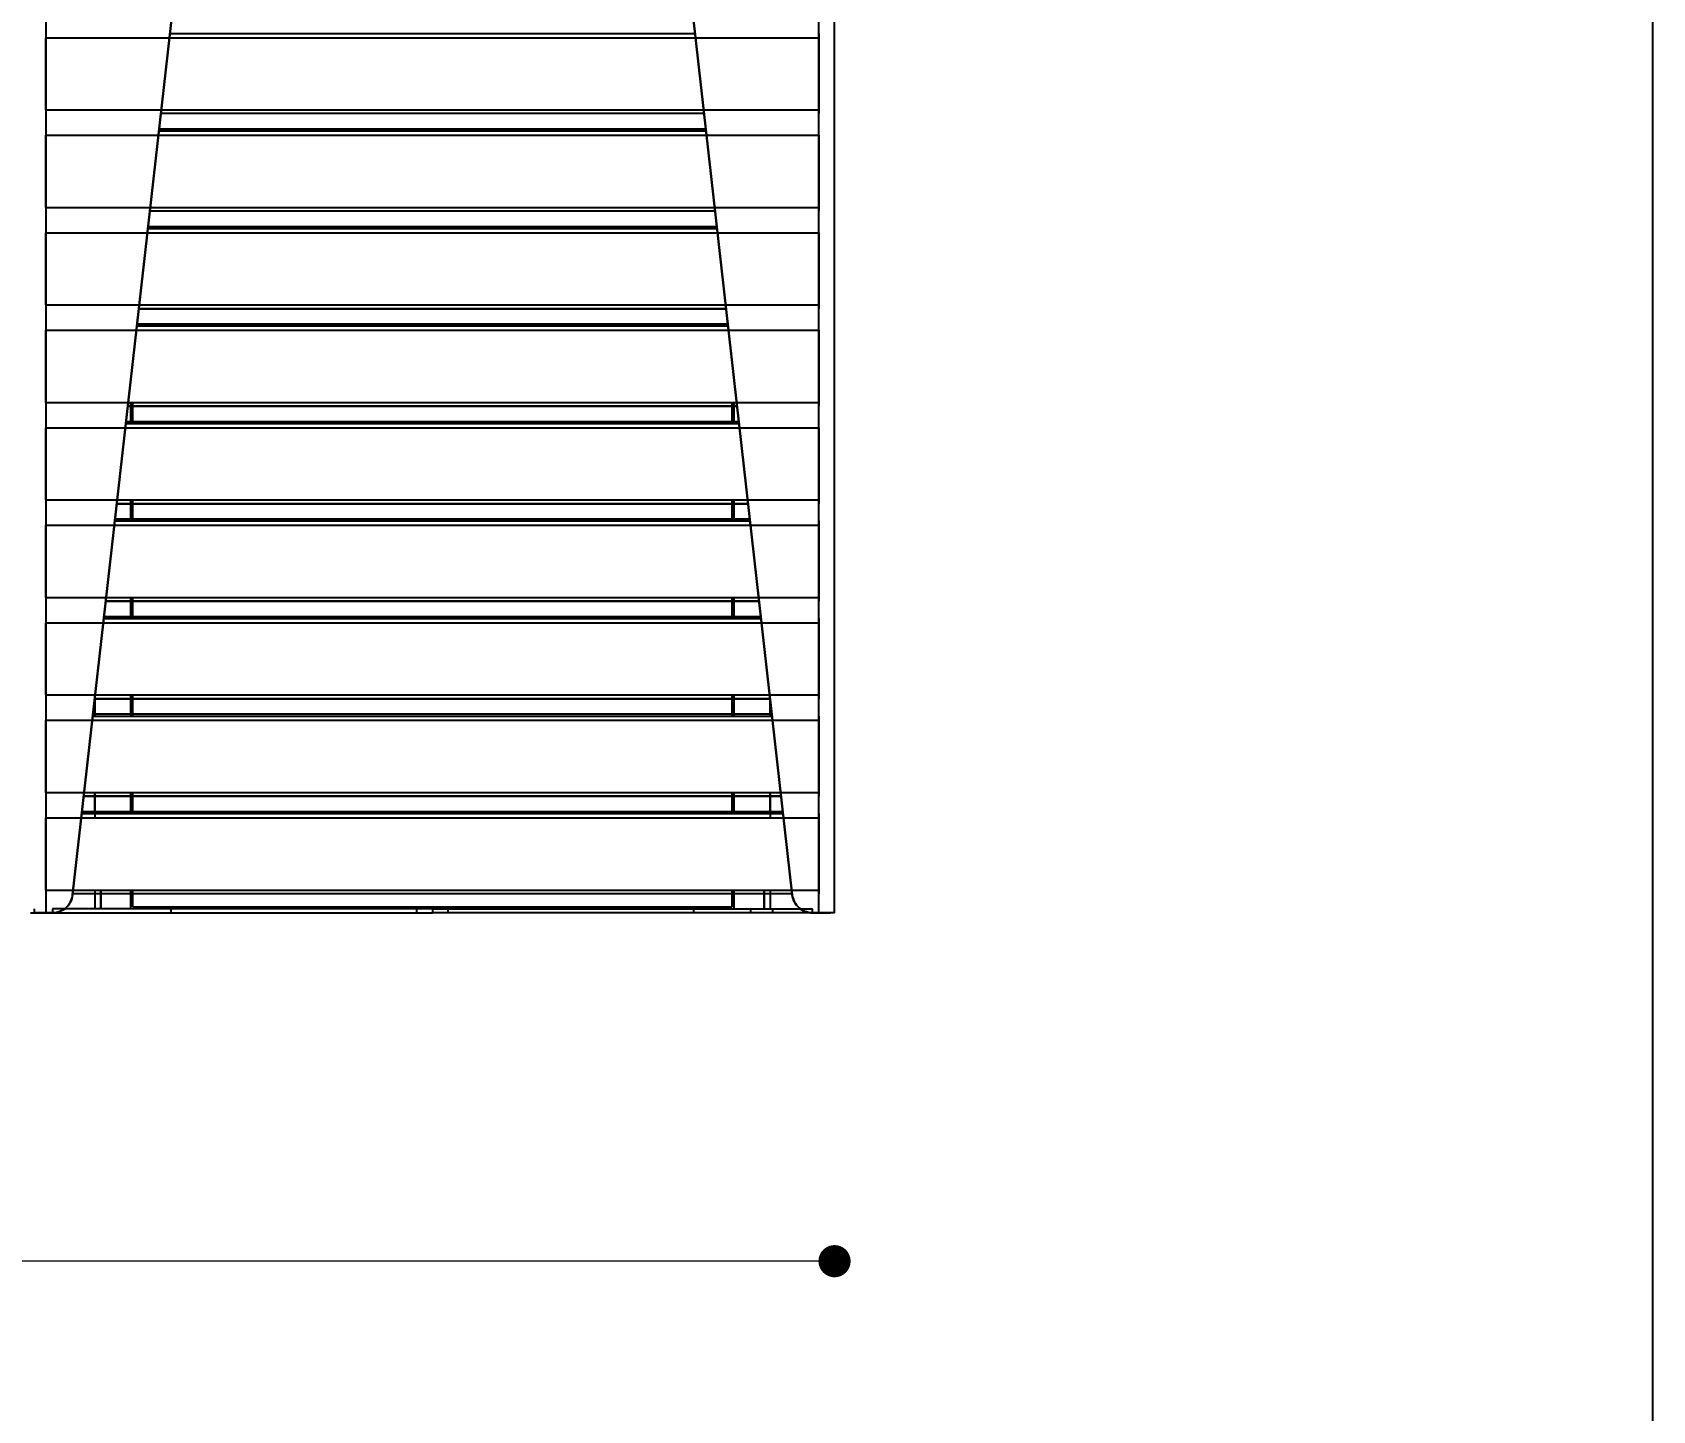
# Model space of a CAD drawing. Header units: millimetres. Extents: x 10366 to 23682, y 24552 to 29690.
# Drawn here: x 22876 to 23682, y 27044 to 27730 of the extents above; entities that cross this region are included whole.
import ezdxf

# ---------------------------------------------------------------- set-up
doc = ezdxf.new("R2010")
doc.units = ezdxf.units.MM
doc.header["$LTSCALE"] = 3
doc.layers.add('DomyÅ›lny', color=7, linetype='Continuous')
doc.styles.get("Standard").update_dxf_attribs({"font": 'arial.ttf'})
doc.dimstyles.new('MATEUSZ', dxfattribs={"dimtxt": 35, "dimasz": 16, "dimexe": 0.18, "dimexo": 0.0625, "dimgap": 0.09, "dimtad": 0, "dimdec": 0, "dimdsep": 46, "dimtxsty": 'Standard', "dimblk": 'DOT', "dimcen": 0.09, "dimse1": 1, "dimse2": 1, "dimadec": 0, "dimazin": 0, "dimtfac": 1, "dimtdec": 0, "dimtofl": 0, "dimtmove": 0, "dimatfit": 3, "dimfxl": 1, "dimtolj": 1, "dimtzin": 0, "dimlwd": 9, "dimlwe": 9, "dimarcsym": 0})

# ---------------------------------------------------------------- blocks, each defined once
blk = doc.blocks.new('_Dot')
at = {"color": 0, "linetype": 'ByBlock', "lineweight": -2}
blk.add_line((-0.5, 0), (-1, 0), dxfattribs=at)
at = {"color": 0, "linetype": 'ByBlock', "const_width": 0.5}
blk.add_lwpolyline([(-0.25, 0, 1), (0.25, 0, 1)], format="xyb", close=True, dxfattribs=at)
blk = doc.blocks.new('*D54')
at = {"color": 0, "lineweight": 9, "transparency": 16777216}
for p, q in [((21291.1, 27118.7), (22222.51, 27118.7)), ((23259.1, 27118.7), (22327.69, 27118.7))]:
    blk.add_line(p, q, dxfattribs=at)
at = {"layer": 'Defpoints', "color": 0, "transparency": 16777216}
for p in [(21275.1, 27292.06), (23275.1, 27292.06), (23275.1, 27118.7)]:
    blk.add_point(p, dxfattribs=at)
at = {"color": 0, "lineweight": 9, "transparency": 16777216, "xscale": 16, "yscale": 16, "zscale": 16, "rotation": 180}
blk.add_blockref('_Dot', (21275.1, 27118.7), dxfattribs=at)
at = {"color": 0, "lineweight": 9, "transparency": 16777216, "xscale": 16, "yscale": 16, "zscale": 16}
blk.add_blockref('_Dot', (23275.1, 27118.7), dxfattribs=at)
at = {"color": 0, "transparency": 16777216, "insert": (22275.1, 27118.7), "char_height": 35, "attachment_point": 5}
blk.add_mtext('\\A1;2000', dxfattribs=at)

msp = doc.modelspace()

# ---------------------------------------------------------------- linework, layer by layer
msp.add_lwpolyline([(20053.22, 24557.57), (20053.22, 29689.73), (23682.02, 29689.73), (23682.02, 24557.57)], close=True)
at = {"layer": 'DomyÅ›lny'}
for p, q in [((23275.09, 27292.06), (23275.09, 28065.82)), ((22882.86, 27292.06), (22882.86, 28000.85)), ((23267.34, 27292.06), (23267.34, 28000.85)), ((23275.09, 27292.06), (23275.09, 28002.17)), ((22896.1, 27300.94), (22968.81, 27945.47)), ((22968.77, 27945.13), (22896.1, 27300.94)), ((23254.09, 27300.94), (23181.38, 27945.47)), ((23181.42, 27945.13), (23254.09, 27300.94)), ((22882.85, 27691.55), (22882.85, 27727.47)), ((22882.85, 27727.47), (23267.34, 27727.47)), ((22944.46, 27729.6), (23205.73, 27729.6)), ((23267.34, 27727.47), (23267.34, 27691.55)), ((22882.85, 27691.55), (23267.34, 27691.55)), ((23210.24, 27689.68), (22939.95, 27689.68)), ((22882.85, 27643.03), (22882.85, 27678.95)), ((22882.85, 27678.95), (23267.34, 27678.95)), ((22938.98, 27681.08), (23211.21, 27681.08)), ((22939.1, 27682.12), (23211.09, 27682.12)), ((22939.1, 27682.11), (23211.09, 27682.11)), ((23267.34, 27678.95), (23267.34, 27643.03)), ((22882.85, 27643.03), (23267.34, 27643.03)), ((23215.71, 27641.16), (22934.48, 27641.16)), ((22882.85, 27594.51), (22882.85, 27630.43)), ((22882.85, 27630.43), (23267.34, 27630.43)), ((22933.51, 27632.56), (23216.68, 27632.56)), ((22933.62, 27633.59), (23216.57, 27633.59)), ((22933.63, 27633.6), (23216.56, 27633.6)), ((23267.34, 27630.43), (23267.34, 27594.51)), ((22882.85, 27594.51), (23267.34, 27594.51)), ((22929, 27592.64), (23221.19, 27592.64)), ((23221.19, 27592.64), (22929, 27592.64)), ((22882.85, 27545.99), (22882.85, 27581.91)), ((22882.85, 27581.91), (23267.34, 27581.91)), ((22928.03, 27584.04), (23222.16, 27584.04)), ((22928.15, 27585.08), (23222.04, 27585.08)), ((22928.15, 27585.07), (23222.04, 27585.07)), ((23267.34, 27581.91), (23267.34, 27545.99)), ((22882.85, 27545.99), (23267.34, 27545.99)), ((22923.53, 27544.12), (23226.66, 27544.12)), ((23226.66, 27544.12), (22923.53, 27544.12)), ((22925.1, 27535.52), (22925.1, 27545.36)), ((22926.1, 27535.52), (22926.1, 27545.99)), ((23224.1, 27535.52), (23224.1, 27545.99)), ((23225.1, 27535.52), (23225.1, 27545.36)), ((22882.85, 27497.47), (22882.85, 27533.39)), ((22882.85, 27533.39), (23267.34, 27533.39)), ((22922.56, 27535.52), (23227.63, 27535.52)), ((22922.68, 27536.56), (23227.51, 27536.56)), ((22922.68, 27536.55), (23227.51, 27536.55)), ((23267.34, 27533.39), (23267.34, 27497.47)), ((22882.85, 27497.47), (23267.34, 27497.47)), ((22918.06, 27495.6), (23232.13, 27495.6)), ((23232.13, 27495.6), (22918.06, 27495.6)), ((22925.1, 27487), (22925.1, 27497.47)), ((22926.1, 27487), (22926.1, 27497.47)), ((23224.1, 27487), (23224.1, 27497.47)), ((23225.1, 27487), (23225.1, 27497.47)), ((22882.85, 27448.95), (22882.85, 27484.87)), ((22882.85, 27484.87), (23267.34, 27484.87)), ((22917.09, 27487), (23233.1, 27487)), ((22917.2, 27488.04), (23232.99, 27488.04)), ((22917.2, 27488.03), (23232.99, 27488.03)), ((23267.34, 27484.87), (23267.34, 27448.95)), ((22882.85, 27448.95), (23267.34, 27448.95)), ((22912.58, 27447.08), (23237.61, 27447.08)), ((23237.61, 27447.08), (22912.58, 27447.08)), ((22925.1, 27438.48), (22925.1, 27448.95)), ((22926.1, 27438.48), (22926.1, 27448.95)), ((23224.1, 27438.48), (23224.1, 27448.95)), ((23225.1, 27438.48), (23225.1, 27448.95)), ((22882.85, 27400.43), (22882.85, 27436.35)), ((22882.85, 27436.35), (23267.34, 27436.35)), ((22911.61, 27438.48), (23238.58, 27438.48)), ((22911.73, 27439.52), (23238.46, 27439.52)), ((22911.73, 27439.51), (23238.46, 27439.51)), ((23267.34, 27436.35), (23267.34, 27400.43)), ((22882.85, 27400.43), (23267.34, 27400.43)), ((22907.1, 27390.87), (22907.1, 27398.43)), ((22907.1, 27398.43), (22907.1, 27390.12)), ((22907.11, 27398.56), (23243.08, 27398.56)), ((23243.08, 27398.56), (22907.11, 27398.56)), ((22925.1, 27389.96), (22925.1, 27400.43)), ((22926.1, 27389.96), (22926.1, 27400.43)), ((23224.1, 27389.96), (23224.1, 27400.43)), ((23225.1, 27389.96), (23225.1, 27400.43)), ((23243.09, 27398.45), (23243.09, 27390.12)), ((23243.09, 27390.87), (23243.09, 27398.45)), ((22882.85, 27351.91), (22882.85, 27387.83)), ((22882.85, 27387.83), (23267.34, 27387.83)), ((22906.14, 27389.96), (23244.05, 27389.96)), ((22906.26, 27391), (23243.93, 27391)), ((22906.26, 27390.99), (23243.93, 27390.99)), ((23267.34, 27387.83), (23267.34, 27351.91)), ((22882.85, 27351.91), (23267.34, 27351.91)), ((22901.64, 27350.04), (23248.55, 27350.04)), ((23248.55, 27350.04), (22901.64, 27350.04)), ((22907.1, 27341.44), (22907.1, 27351.91)), ((22907.1, 27351.91), (22907.1, 27339.31)), ((22925.1, 27341.44), (22925.1, 27351.91)), ((22926.1, 27341.44), (22926.1, 27351.91)), ((23224.1, 27341.44), (23224.1, 27351.91)), ((23225.1, 27341.44), (23225.1, 27351.91)), ((23243.09, 27351.91), (23243.09, 27339.31)), ((23243.09, 27341.44), (23243.09, 27351.91)), ((22882.85, 27303.39), (22882.85, 27339.31)), ((22882.85, 27339.31), (23267.34, 27339.31)), ((22900.67, 27341.44), (23249.52, 27341.44)), ((22900.78, 27342.48), (23249.41, 27342.48)), ((22900.78, 27342.47), (23249.41, 27342.47)), ((23267.34, 27339.31), (23267.34, 27303.39)), ((22882.85, 27303.39), (23267.34, 27303.39)), ((23254.03, 27301.52), (22896.16, 27301.52)), ((22907.1, 27303.39), (22907.1, 27294.07)), ((22907.1, 27303.39), (22907.1, 27294.07)), ((22910.1, 27303.39), (22910.1, 27294.06)), ((22910.1, 27294.06), (22910.1, 27303.39)), ((22925.1, 27294.06), (22925.1, 27303.39)), ((22926.1, 27295.06), (22926.1, 27303.39)), ((23224.1, 27295.06), (23224.1, 27303.39)), ((23225.1, 27294.06), (23225.1, 27303.39)), ((23240.1, 27294.06), (23240.1, 27303.39)), ((23240.1, 27303.39), (23240.1, 27294.06)), ((23243.09, 27303.39), (23243.09, 27294.07)), ((23243.09, 27303.39), (23243.09, 27294.07)), ((22877.1, 27292.06), (22877.1, 27294.06)), ((22877.1, 27292.06), (22886.07, 27292.06)), ((22882.86, 27292.06), (22886.16, 27292.06)), ((22886.16, 27292.06), (22882.86, 27292.06)), ((23075.1, 27294.06), (22886.07, 27294.06)), ((22886.07, 27294.06), (22886.07, 27292.06)), ((22886.07, 27292.06), (23075.1, 27292.06)), ((22926.1, 27295.06), (23224.1, 27295.06)), ((22945.1, 27292.06), (22945.1, 27294.06)), ((23067.34, 27292.06), (23067.34, 27294.06)), ((23075.1, 27294.06), (23075.1, 27292.06)), ((23075.1, 27294.06), (23264.12, 27294.06)), ((23075.1, 27294.06), (23075.1, 27292.06)), ((23264.12, 27292.06), (23075.1, 27292.06)), ((23082.86, 27292.06), (23082.86, 27294.06)), ((23205.1, 27292.06), (23205.1, 27294.06)), ((23233.47, 27292.06), (23233.47, 27294.06)), ((23244.47, 27292.06), (23244.47, 27294.06)), ((23267.34, 27292.06), (23264.03, 27292.06)), ((23264.03, 27292.06), (23267.34, 27292.06)), ((23264.12, 27292.06), (23264.12, 27294.06)), ((23264.12, 27292.06), (23273.1, 27292.06))]:
    msp.add_line(p, q, dxfattribs=at)
for points in [[(22882.85, 27729.6, 0), (22882.85, 27729.57, 0), (22882.85, 27729.47, 0), (22882.85, 27729.04, 0), (22882.85, 27727.47, 0)], [(23267.34, 27729.6, 0), (23267.34, 27729.57, 0), (23267.34, 27729.47, 0), (23267.34, 27729.04, 0), (23267.34, 27727.47, 0)], [(22882.85, 27691.55, 0), (22882.85, 27690.16, 0), (22882.85, 27689.78, 0), (22882.85, 27689.69, 0), (22882.85, 27689.68, 0), (22882.85, 27689.68, 0), (22882.85, 27689.68, 0), (22882.85, 27689.68, 0), (22882.85, 27689.68, 0), (22882.85, 27689.68, 0), (22882.85, 27689.68, 0), (22882.85, 27689.68, 0), (22882.85, 27689.68, 0), (22882.85, 27689.68, 0), (22882.85, 27689.68, 0), (22882.85, 27689.68, 0), (22882.85, 27689.68, 0), (22882.85, 27689.68, 0), (22882.85, 27689.68, 0), (22882.85, 27689.68, 0), (22882.85, 27689.68, 0), (22882.85, 27689.68, 0), (22882.85, 27689.68, 0)], [(23267.34, 27691.55, 0), (23267.34, 27690.16, 0), (23267.34, 27689.78, 0), (23267.34, 27689.69, 0), (23267.34, 27689.68, 0), (23267.34, 27689.68, 0), (23267.34, 27689.68, 0), (23267.34, 27689.68, 0), (23267.34, 27689.68, 0), (23267.34, 27689.68, 0), (23267.34, 27689.68, 0), (23267.34, 27689.68, 0), (23267.34, 27689.68, 0), (23267.34, 27689.68, 0), (23267.34, 27689.68, 0), (23267.34, 27689.68, 0), (23267.34, 27689.68, 0), (23267.34, 27689.68, 0), (23267.34, 27689.68, 0), (23267.34, 27689.68, 0), (23267.34, 27689.68, 0), (23267.34, 27689.68, 0), (23267.34, 27689.68, 0)], [(22882.85, 27643.03, 0), (22882.85, 27641.64, 0), (22882.85, 27641.26, 0), (22882.85, 27641.17, 0), (22882.85, 27641.16, 0), (22882.85, 27641.16, 0), (22882.85, 27641.16, 0), (22882.85, 27641.16, 0), (22882.85, 27641.16, 0), (22882.85, 27641.16, 0), (22882.85, 27641.16, 0), (22882.85, 27641.16, 0), (22882.85, 27641.16, 0), (22882.85, 27641.16, 0), (22882.85, 27641.16, 0), (22882.85, 27641.16, 0), (22882.85, 27641.16, 0), (22882.85, 27641.16, 0), (22882.85, 27641.16, 0), (22882.85, 27641.16, 0), (22882.85, 27641.16, 0), (22882.85, 27641.16, 0), (22882.85, 27641.16, 0)], [(23267.34, 27643.03, 0), (23267.34, 27641.64, 0), (23267.34, 27641.26, 0), (23267.34, 27641.17, 0), (23267.34, 27641.16, 0), (23267.34, 27641.16, 0), (23267.34, 27641.16, 0), (23267.34, 27641.16, 0), (23267.34, 27641.16, 0), (23267.34, 27641.16, 0), (23267.34, 27641.16, 0), (23267.34, 27641.16, 0), (23267.34, 27641.16, 0), (23267.34, 27641.16, 0), (23267.34, 27641.16, 0), (23267.34, 27641.16, 0), (23267.34, 27641.16, 0), (23267.34, 27641.16, 0), (23267.34, 27641.16, 0), (23267.34, 27641.16, 0), (23267.34, 27641.16, 0), (23267.34, 27641.16, 0), (23267.34, 27641.16, 0)], [(22882.85, 27594.51, 0), (22882.85, 27593.12, 0), (22882.85, 27592.74, 0), (22882.85, 27592.65, 0), (22882.85, 27592.64, 0), (22882.85, 27592.64, 0), (22882.85, 27592.64, 0), (22882.85, 27592.64, 0), (22882.85, 27592.64, 0), (22882.85, 27592.64, 0), (22882.85, 27592.64, 0), (22882.85, 27592.64, 0), (22882.85, 27592.64, 0), (22882.85, 27592.64, 0), (22882.85, 27592.64, 0), (22882.85, 27592.64, 0), (22882.85, 27592.64, 0), (22882.85, 27592.64, 0), (22882.85, 27592.64, 0), (22882.85, 27592.64, 0), (22882.85, 27592.64, 0), (22882.85, 27592.64, 0), (22882.85, 27592.64, 0)], [(23267.34, 27594.51, 0), (23267.34, 27593.12, 0), (23267.34, 27592.74, 0), (23267.34, 27592.65, 0), (23267.34, 27592.64, 0), (23267.34, 27592.64, 0), (23267.34, 27592.64, 0), (23267.34, 27592.64, 0), (23267.34, 27592.64, 0), (23267.34, 27592.64, 0), (23267.34, 27592.64, 0), (23267.34, 27592.64, 0), (23267.34, 27592.64, 0), (23267.34, 27592.64, 0), (23267.34, 27592.64, 0), (23267.34, 27592.64, 0), (23267.34, 27592.64, 0), (23267.34, 27592.64, 0), (23267.34, 27592.64, 0), (23267.34, 27592.64, 0), (23267.34, 27592.64, 0), (23267.34, 27592.64, 0), (23267.34, 27592.64, 0)], [(22882.85, 27545.99, 0), (22882.85, 27544.6, 0), (22882.85, 27544.22, 0), (22882.85, 27544.13, 0), (22882.85, 27544.12, 0), (22882.85, 27544.12, 0), (22882.85, 27544.12, 0), (22882.85, 27544.12, 0), (22882.85, 27544.12, 0), (22882.85, 27544.12, 0), (22882.85, 27544.12, 0), (22882.85, 27544.12, 0), (22882.85, 27544.12, 0), (22882.85, 27544.12, 0), (22882.85, 27544.12, 0), (22882.85, 27544.12, 0), (22882.85, 27544.12, 0), (22882.85, 27544.12, 0), (22882.85, 27544.12, 0), (22882.85, 27544.12, 0), (22882.85, 27544.12, 0), (22882.85, 27544.12, 0), (22882.85, 27544.12, 0)], [(23267.34, 27545.99, 0), (23267.34, 27544.6, 0), (23267.34, 27544.22, 0), (23267.34, 27544.13, 0), (23267.34, 27544.12, 0), (23267.34, 27544.12, 0), (23267.34, 27544.12, 0), (23267.34, 27544.12, 0), (23267.34, 27544.12, 0), (23267.34, 27544.12, 0), (23267.34, 27544.12, 0), (23267.34, 27544.12, 0), (23267.34, 27544.12, 0), (23267.34, 27544.12, 0), (23267.34, 27544.12, 0), (23267.34, 27544.12, 0), (23267.34, 27544.12, 0), (23267.34, 27544.12, 0), (23267.34, 27544.12, 0), (23267.34, 27544.12, 0), (23267.34, 27544.12, 0), (23267.34, 27544.12, 0), (23267.34, 27544.12, 0)], [(22882.85, 27497.47, 0), (22882.85, 27496.08, 0), (22882.85, 27495.7, 0), (22882.85, 27495.61, 0), (22882.85, 27495.6, 0), (22882.85, 27495.6, 0), (22882.85, 27495.6, 0), (22882.85, 27495.6, 0), (22882.85, 27495.6, 0), (22882.85, 27495.6, 0), (22882.85, 27495.6, 0), (22882.85, 27495.6, 0), (22882.85, 27495.6, 0), (22882.85, 27495.6, 0), (22882.85, 27495.6, 0), (22882.85, 27495.6, 0), (22882.85, 27495.6, 0), (22882.85, 27495.6, 0), (22882.85, 27495.6, 0), (22882.85, 27495.6, 0), (22882.85, 27495.6, 0), (22882.85, 27495.6, 0), (22882.85, 27495.6, 0)], [(23267.34, 27497.47, 0), (23267.34, 27496.08, 0), (23267.34, 27495.7, 0), (23267.34, 27495.61, 0), (23267.34, 27495.6, 0), (23267.34, 27495.6, 0), (23267.34, 27495.6, 0), (23267.34, 27495.6, 0), (23267.34, 27495.6, 0), (23267.34, 27495.6, 0), (23267.34, 27495.6, 0), (23267.34, 27495.6, 0), (23267.34, 27495.6, 0), (23267.34, 27495.6, 0), (23267.34, 27495.6, 0), (23267.34, 27495.6, 0), (23267.34, 27495.6, 0), (23267.34, 27495.6, 0), (23267.34, 27495.6, 0), (23267.34, 27495.6, 0), (23267.34, 27495.6, 0), (23267.34, 27495.6, 0), (23267.34, 27495.6, 0)], [(22882.85, 27487, 0), (22882.85, 27486.97, 0), (22882.85, 27486.87, 0), (22882.85, 27486.44, 0), (22882.85, 27484.87, 0)], [(23267.34, 27487, 0), (23267.34, 27486.97, 0), (23267.34, 27486.87, 0), (23267.34, 27486.44, 0), (23267.34, 27484.87, 0)], [(22882.85, 27448.95, 0), (22882.85, 27447.56, 0), (22882.85, 27447.18, 0), (22882.85, 27447.09, 0), (22882.85, 27447.08, 0), (22882.85, 27447.08, 0), (22882.85, 27447.08, 0), (22882.85, 27447.08, 0), (22882.85, 27447.08, 0), (22882.85, 27447.08, 0), (22882.85, 27447.08, 0), (22882.85, 27447.08, 0), (22882.85, 27447.08, 0), (22882.85, 27447.08, 0), (22882.85, 27447.08, 0), (22882.85, 27447.08, 0), (22882.85, 27447.08, 0), (22882.85, 27447.08, 0), (22882.85, 27447.08, 0), (22882.85, 27447.08, 0), (22882.85, 27447.08, 0), (22882.85, 27447.08, 0), (22882.85, 27447.08, 0)], [(23267.34, 27448.95, 0), (23267.34, 27447.56, 0), (23267.34, 27447.18, 0), (23267.34, 27447.09, 0), (23267.34, 27447.08, 0), (23267.34, 27447.08, 0), (23267.34, 27447.08, 0), (23267.34, 27447.08, 0), (23267.34, 27447.08, 0), (23267.34, 27447.08, 0), (23267.34, 27447.08, 0), (23267.34, 27447.08, 0), (23267.34, 27447.08, 0), (23267.34, 27447.08, 0), (23267.34, 27447.08, 0), (23267.34, 27447.08, 0), (23267.34, 27447.08, 0), (23267.34, 27447.08, 0), (23267.34, 27447.08, 0), (23267.34, 27447.08, 0), (23267.34, 27447.08, 0), (23267.34, 27447.08, 0), (23267.34, 27447.08, 0)], [(22882.85, 27438.48, 0), (22882.85, 27438.45, 0), (22882.85, 27438.35, 0), (22882.85, 27437.92, 0), (22882.85, 27436.35, 0)], [(23267.34, 27438.48, 0), (23267.34, 27438.45, 0), (23267.34, 27438.35, 0), (23267.34, 27437.92, 0), (23267.34, 27436.35, 0)], [(22882.85, 27400.43, 0), (22882.85, 27399.04, 0), (22882.85, 27398.66, 0), (22882.85, 27398.57, 0), (22882.85, 27398.56, 0), (22882.85, 27398.56, 0), (22882.85, 27398.56, 0), (22882.85, 27398.56, 0), (22882.85, 27398.56, 0), (22882.85, 27398.56, 0), (22882.85, 27398.56, 0), (22882.85, 27398.56, 0), (22882.85, 27398.56, 0), (22882.85, 27398.56, 0), (22882.85, 27398.56, 0), (22882.85, 27398.56, 0), (22882.85, 27398.56, 0), (22882.85, 27398.56, 0), (22882.85, 27398.56, 0), (22882.85, 27398.56, 0), (22882.85, 27398.56, 0), (22882.85, 27398.56, 0), (22882.85, 27398.56, 0)], [(23267.34, 27400.43, 0), (23267.34, 27399.04, 0), (23267.34, 27398.66, 0), (23267.34, 27398.57, 0), (23267.34, 27398.56, 0), (23267.34, 27398.56, 0), (23267.34, 27398.56, 0), (23267.34, 27398.56, 0), (23267.34, 27398.56, 0), (23267.34, 27398.56, 0), (23267.34, 27398.56, 0), (23267.34, 27398.56, 0), (23267.34, 27398.56, 0), (23267.34, 27398.56, 0), (23267.34, 27398.56, 0), (23267.34, 27398.56, 0), (23267.34, 27398.56, 0), (23267.34, 27398.56, 0), (23267.34, 27398.56, 0), (23267.34, 27398.56, 0), (23267.34, 27398.56, 0), (23267.34, 27398.56, 0), (23267.34, 27398.56, 0)], [(22882.85, 27389.96, 0), (22882.85, 27389.93, 0), (22882.85, 27389.83, 0), (22882.85, 27389.4, 0), (22882.85, 27387.83, 0)], [(23267.34, 27389.96, 0), (23267.34, 27389.93, 0), (23267.34, 27389.83, 0), (23267.34, 27389.4, 0), (23267.34, 27387.83, 0)], [(22882.85, 27351.91, 0), (22882.85, 27350.52, 0), (22882.85, 27350.14, 0), (22882.85, 27350.05, 0), (22882.85, 27350.04, 0), (22882.85, 27350.04, 0), (22882.85, 27350.04, 0), (22882.85, 27350.04, 0), (22882.85, 27350.04, 0), (22882.85, 27350.04, 0), (22882.85, 27350.04, 0), (22882.85, 27350.04, 0), (22882.85, 27350.04, 0), (22882.85, 27350.04, 0), (22882.85, 27350.04, 0), (22882.85, 27350.04, 0), (22882.85, 27350.04, 0), (22882.85, 27350.04, 0), (22882.85, 27350.04, 0), (22882.85, 27350.04, 0), (22882.85, 27350.04, 0), (22882.85, 27350.04, 0), (22882.85, 27350.04, 0)], [(23267.34, 27351.91, 0), (23267.34, 27350.52, 0), (23267.34, 27350.14, 0), (23267.34, 27350.05, 0), (23267.34, 27350.04, 0), (23267.34, 27350.04, 0), (23267.34, 27350.04, 0), (23267.34, 27350.04, 0), (23267.34, 27350.04, 0), (23267.34, 27350.04, 0), (23267.34, 27350.04, 0), (23267.34, 27350.04, 0), (23267.34, 27350.04, 0), (23267.34, 27350.04, 0), (23267.34, 27350.04, 0), (23267.34, 27350.04, 0), (23267.34, 27350.04, 0), (23267.34, 27350.04, 0), (23267.34, 27350.04, 0), (23267.34, 27350.04, 0), (23267.34, 27350.04, 0), (23267.34, 27350.04, 0), (23267.34, 27350.04, 0)], [(22882.85, 27341.44, 0), (22882.85, 27341.41, 0), (22882.85, 27341.31, 0), (22882.85, 27340.88, 0), (22882.85, 27339.31, 0)], [(23267.34, 27341.44, 0), (23267.34, 27341.41, 0), (23267.34, 27341.31, 0), (23267.34, 27340.88, 0), (23267.34, 27339.31, 0)], [(22882.85, 27303.39, 0), (22882.85, 27302, 0), (22882.85, 27301.62, 0), (22882.85, 27301.53, 0), (22882.85, 27301.52, 0), (22882.85, 27301.52, 0), (22882.85, 27301.52, 0), (22882.85, 27301.52, 0), (22882.85, 27301.52, 0), (22882.85, 27301.52, 0), (22882.85, 27301.52, 0), (22882.85, 27301.52, 0), (22882.85, 27301.52, 0), (22882.85, 27301.52, 0), (22882.85, 27301.52, 0), (22882.85, 27301.52, 0), (22882.85, 27301.52, 0), (22882.85, 27301.52, 0), (22882.85, 27301.52, 0), (22882.85, 27301.52, 0), (22882.85, 27301.52, 0), (22882.85, 27301.52, 0), (22882.85, 27301.52, 0)], [(22896.1, 27300.94, 0), (22895.95, 27300.01, 0), (22895.71, 27299.11, 0), (22895.4, 27298.23, 0), (22895.01, 27297.4, 0), (22894.54, 27296.6, 0), (22894, 27295.85, 0), (22893.4, 27295.16, 0), (22892.74, 27294.53, 0), (22892.03, 27293.97, 0), (22891.28, 27293.47, 0), (22890.49, 27293.04, 0), (22889.66, 27292.69, 0), (22888.81, 27292.42, 0), (22887.94, 27292.22, 0), (22887.06, 27292.1, 0), (22886.16, 27292.06, 0)], [(22886.16, 27292.06, 0), (22887.1, 27292.1, 0), (22888.02, 27292.23, 0), (22888.93, 27292.45, 0), (22889.81, 27292.75, 0), (22890.65, 27293.13, 0), (22891.45, 27293.57, 0), (22892.21, 27294.1, 0), (22892.91, 27294.68, 0), (22893.55, 27295.32, 0), (22894.13, 27296.02, 0), (22894.64, 27296.76, 0), (22895.08, 27297.54, 0), (22895.45, 27298.35, 0), (22895.74, 27299.19, 0), (22895.96, 27300.05, 0), (22896.1, 27300.94, 0)], [(23254.09, 27300.94, 0), (23254.24, 27300.01, 0), (23254.48, 27299.11, 0), (23254.79, 27298.23, 0), (23255.18, 27297.4, 0), (23255.65, 27296.6, 0), (23256.19, 27295.85, 0), (23256.79, 27295.16, 0), (23257.45, 27294.53, 0), (23258.16, 27293.97, 0), (23258.91, 27293.47, 0), (23259.7, 27293.04, 0), (23260.53, 27292.69, 0), (23261.38, 27292.42, 0), (23262.26, 27292.22, 0), (23263.13, 27292.1, 0), (23264.03, 27292.06, 0)], [(23264.03, 27292.06, 0), (23263.09, 27292.1, 0), (23262.17, 27292.23, 0), (23261.26, 27292.45, 0), (23260.38, 27292.75, 0), (23259.54, 27293.13, 0), (23258.74, 27293.57, 0), (23257.98, 27294.1, 0), (23257.28, 27294.68, 0), (23256.64, 27295.32, 0), (23256.06, 27296.02, 0), (23255.55, 27296.76, 0), (23255.11, 27297.54, 0), (23254.74, 27298.35, 0), (23254.45, 27299.19, 0), (23254.23, 27300.05, 0), (23254.09, 27300.94, 0)], [(23267.34, 27303.39, 0), (23267.34, 27302, 0), (23267.34, 27301.62, 0), (23267.34, 27301.53, 0), (23267.34, 27301.52, 0), (23267.34, 27301.52, 0), (23267.34, 27301.52, 0), (23267.34, 27301.52, 0), (23267.34, 27301.52, 0), (23267.34, 27301.52, 0), (23267.34, 27301.52, 0), (23267.34, 27301.52, 0), (23267.34, 27301.52, 0), (23267.34, 27301.52, 0), (23267.34, 27301.52, 0), (23267.34, 27301.52, 0), (23267.34, 27301.52, 0), (23267.34, 27301.52, 0), (23267.34, 27301.52, 0), (23267.34, 27301.52, 0), (23267.34, 27301.52, 0), (23267.34, 27301.52, 0), (23267.34, 27301.52, 0)], [(22875.1, 27292.06, 0), (22875.1, 27292.06, 0), (22875.1, 27292.06, 0), (22875.1, 27292.06, 0), (22875.1, 27292.06, 0), (22875.1, 27292.06, 0), (22875.1, 27292.06, 0), (22875.1, 27292.06, 0), (22875.1, 27292.06, 0), (22875.1, 27292.06, 0), (22875.1, 27292.06, 0), (22875.11, 27292.06, 0), (22875.16, 27292.06, 0), (22875.35, 27292.06, 0), (22877.32, 27292.06, 0), (22882.86, 27292.06, 0)], [(22882.86, 27292.06, 0), (22877.1, 27292.06, 0)], [(23267.34, 27292.06, 0), (23273.1, 27292.06, 0)], [(23275.09, 27292.06, 0), (23275.09, 27292.06, 0), (23275.09, 27292.06, 0), (23275.09, 27292.06, 0), (23275.09, 27292.06, 0), (23275.09, 27292.06, 0), (23275.09, 27292.06, 0), (23275.09, 27292.06, 0), (23275.09, 27292.06, 0), (23275.09, 27292.06, 0), (23275.09, 27292.06, 0), (23275.08, 27292.06, 0), (23274.95, 27292.06, 0), (23274.3, 27292.06, 0), (23267.34, 27292.06, 0)]]:
    msp.add_polyline3d(points, dxfattribs=at)

# ---------------------------------------------------------------- dimensions: what is measured, and where the dimension line sits
dim = msp.add_linear_dim(base=(23275.09, 27118.7), p1=(21275.1, 27292.06), p2=(23275.09, 27292.06), dimstyle='MATEUSZ')
dim.commit()
dim.dimension.update_dxf_attribs({"geometry": '*D54', "text_midpoint": (22275.1, 27118.7)})

doc.saveas('drawing.dxf')
